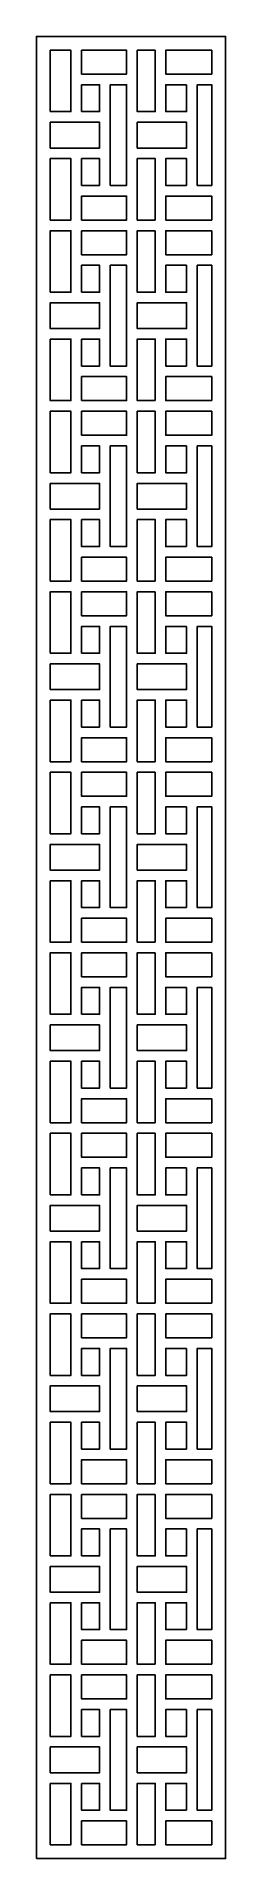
# Model space of a CAD drawing. Extents: x 452 to 727, y 1185 to 3836.
import ezdxf

# ---------------------------------------------------------------- set-up
doc = ezdxf.new("R2010")
doc.units = 0
doc.layers.add('LAYER_01', color=7, linetype='CONTINUOUS')

msp = doc.modelspace()

# ---------------------------------------------------------------- linework, layer by layer
at = {"layer": 'LAYER_01'}
for points in [[(452.4, 1184.9), (727.4, 1184.9), (727.4, 3835.8), (452.4, 3835.8)], [(472.4, 3726.4), (502.6, 3726.4), (502.6, 3815.8), (472.4, 3815.8)], [(518.1, 3815.8), (583.5, 3815.8), (583.5, 3781), (518.1, 3781)], [(625.1, 3815.8), (599, 3815.8), (599, 3726.4), (625.1, 3726.4)], [(707.4, 3815.8), (640.5, 3815.8), (640.5, 3781), (707.4, 3781)], [(518.1, 3726.4), (518.1, 3765.5), (544.2, 3765.5), (544.2, 3726.4)], [(559.7, 3692.2), (559.7, 3765.5), (583.5, 3765.5), (583.5, 3619), (559.7, 3619)], [(670.8, 3765.5), (640.5, 3765.5), (640.5, 3726.4), (670.8, 3726.4)], [(686.2, 3692.2), (686.2, 3765.5), (707.4, 3765.5), (707.4, 3619), (686.2, 3619)], [(472.4, 3692.2), (472.4, 3710.9), (544.2, 3710.9), (544.2, 3673.5), (472.4, 3673.5)], [(599, 3692.2), (599, 3710.9), (670.8, 3710.9), (670.8, 3673.5), (599, 3673.5)], [(472.4, 3658.1), (502.6, 3658.1), (502.6, 3568.6), (472.4, 3568.6)], [(518.1, 3658.1), (518.1, 3619), (544.2, 3619), (544.2, 3658.1)], [(625.1, 3568.6), (599, 3568.6), (599, 3658.1), (625.1, 3658.1)], [(670.8, 3619), (640.5, 3619), (640.5, 3658.1), (670.8, 3658.1)], [(518.1, 3568.6), (583.5, 3568.6), (583.5, 3603.5), (518.1, 3603.5)], [(707.4, 3568.6), (640.5, 3568.6), (640.5, 3603.5), (707.4, 3603.5)], [(472.4, 3463.7), (502.6, 3463.7), (502.6, 3553.2), (472.4, 3553.2)], [(518.1, 3553.2), (583.5, 3553.2), (583.5, 3518.3), (518.1, 3518.3)], [(625.1, 3553.2), (599, 3553.2), (599, 3463.7), (625.1, 3463.7)], [(707.4, 3553.2), (640.5, 3553.2), (640.5, 3518.3), (707.4, 3518.3)], [(518.1, 3463.7), (518.1, 3502.9), (544.2, 3502.9), (544.2, 3463.7)], [(559.7, 3429.6), (559.7, 3502.9), (583.5, 3502.9), (583.5, 3356.3), (559.7, 3356.3)], [(670.8, 3502.9), (640.5, 3502.9), (640.5, 3463.7), (670.8, 3463.7)], [(686.2, 3429.6), (686.2, 3502.9), (707.4, 3502.9), (707.4, 3356.3), (686.2, 3356.3)], [(472.4, 3429.6), (472.4, 3448.3), (544.2, 3448.3), (544.2, 3410.9), (472.4, 3410.9)], [(599, 3429.6), (599, 3448.3), (670.8, 3448.3), (670.8, 3410.9), (599, 3410.9)], [(472.4, 3395.4), (502.6, 3395.4), (502.6, 3306), (472.4, 3306)], [(518.1, 3395.4), (518.1, 3356.3), (544.2, 3356.3), (544.2, 3395.4)], [(625.1, 3306), (599, 3306), (599, 3395.4), (625.1, 3395.4)], [(670.8, 3356.3), (640.5, 3356.3), (640.5, 3395.4), (670.8, 3395.4)], [(518.1, 3306), (583.5, 3306), (583.5, 3340.9), (518.1, 3340.9)], [(707.4, 3306), (640.5, 3306), (640.5, 3340.9), (707.4, 3340.9)], [(472.4, 3201.1), (502.6, 3201.1), (502.6, 3290.5), (472.4, 3290.5)], [(518.1, 3290.5), (583.5, 3290.5), (583.5, 3255.7), (518.1, 3255.7)], [(625.1, 3290.5), (599, 3290.5), (599, 3201.1), (625.1, 3201.1)], [(707.4, 3290.5), (640.5, 3290.5), (640.5, 3255.7), (707.4, 3255.7)], [(518.1, 3201.1), (518.1, 3240.2), (544.2, 3240.2), (544.2, 3201.1)], [(559.7, 3166.9), (559.7, 3240.2), (583.5, 3240.2), (583.5, 3093.7), (559.7, 3093.7)], [(670.8, 3240.2), (640.5, 3240.2), (640.5, 3201.1), (670.8, 3201.1)], [(686.2, 3166.9), (686.2, 3240.2), (707.4, 3240.2), (707.4, 3093.7), (686.2, 3093.7)], [(472.4, 3166.9), (472.4, 3185.6), (544.2, 3185.6), (544.2, 3148.3), (472.4, 3148.3)], [(599, 3166.9), (599, 3185.6), (670.8, 3185.6), (670.8, 3148.3), (599, 3148.3)], [(472.4, 3132.8), (502.6, 3132.8), (502.6, 3043.4), (472.4, 3043.4)], [(518.1, 3132.8), (518.1, 3093.7), (544.2, 3093.7), (544.2, 3132.8)], [(625.1, 3043.4), (599, 3043.4), (599, 3132.8), (625.1, 3132.8)], [(670.8, 3093.7), (640.5, 3093.7), (640.5, 3132.8), (670.8, 3132.8)], [(518.1, 3043.4), (583.5, 3043.4), (583.5, 3078.2), (518.1, 3078.2)], [(707.4, 3043.4), (640.5, 3043.4), (640.5, 3078.2), (707.4, 3078.2)], [(472.4, 2938.5), (502.6, 2938.5), (502.6, 3027.9), (472.4, 3027.9)], [(518.1, 3027.9), (583.5, 3027.9), (583.5, 2993), (518.1, 2993)], [(625.1, 3027.9), (599, 3027.9), (599, 2938.5), (625.1, 2938.5)], [(707.4, 3027.9), (640.5, 3027.9), (640.5, 2993), (707.4, 2993)], [(518.1, 2938.5), (518.1, 2977.6), (544.2, 2977.6), (544.2, 2938.5)], [(559.7, 2904.3), (559.7, 2977.6), (583.5, 2977.6), (583.5, 2831), (559.7, 2831)], [(670.8, 2977.6), (640.5, 2977.6), (640.5, 2938.5), (670.8, 2938.5)], [(686.2, 2904.3), (686.2, 2977.6), (707.4, 2977.6), (707.4, 2831), (686.2, 2831)], [(472.4, 2904.3), (472.4, 2923), (544.2, 2923), (544.2, 2885.6), (472.4, 2885.6)], [(599, 2904.3), (599, 2923), (670.8, 2923), (670.8, 2885.6), (599, 2885.6)], [(472.4, 2870.2), (502.6, 2870.2), (502.6, 2780.7), (472.4, 2780.7)], [(518.1, 2870.2), (518.1, 2831), (544.2, 2831), (544.2, 2870.2)], [(625.1, 2780.7), (599, 2780.7), (599, 2870.2), (625.1, 2870.2)], [(670.8, 2831), (640.5, 2831), (640.5, 2870.2), (670.8, 2870.2)], [(518.1, 2780.7), (583.5, 2780.7), (583.5, 2815.6), (518.1, 2815.6)], [(707.4, 2780.7), (640.5, 2780.7), (640.5, 2815.6), (707.4, 2815.6)], [(472.4, 2675.8), (502.6, 2675.8), (502.6, 2765.3), (472.4, 2765.3)], [(518.1, 2765.3), (583.5, 2765.3), (583.5, 2730.4), (518.1, 2730.4)], [(625.1, 2765.3), (599, 2765.3), (599, 2675.8), (625.1, 2675.8)], [(707.4, 2765.3), (640.5, 2765.3), (640.5, 2730.4), (707.4, 2730.4)], [(518.1, 2675.8), (518.1, 2714.9), (544.2, 2714.9), (544.2, 2675.8)], [(559.7, 2641.7), (559.7, 2714.9), (583.5, 2714.9), (583.5, 2568.4), (559.7, 2568.4)], [(670.8, 2714.9), (640.5, 2714.9), (640.5, 2675.8), (670.8, 2675.8)], [(686.2, 2641.7), (686.2, 2714.9), (707.4, 2714.9), (707.4, 2568.4), (686.2, 2568.4)], [(472.4, 2641.7), (472.4, 2660.4), (544.2, 2660.4), (544.2, 2623), (472.4, 2623)], [(599, 2641.7), (599, 2660.4), (670.8, 2660.4), (670.8, 2623), (599, 2623)], [(472.4, 2607.5), (502.6, 2607.5), (502.6, 2518.1), (472.4, 2518.1)], [(518.1, 2607.5), (518.1, 2568.4), (544.2, 2568.4), (544.2, 2607.5)], [(625.1, 2518.1), (599, 2518.1), (599, 2607.5), (625.1, 2607.5)], [(670.8, 2568.4), (640.5, 2568.4), (640.5, 2607.5), (670.8, 2607.5)], [(518.1, 2518.1), (583.5, 2518.1), (583.5, 2552.9), (518.1, 2552.9)], [(707.4, 2518.1), (640.5, 2518.1), (640.5, 2552.9), (707.4, 2552.9)], [(472.4, 2413.2), (502.6, 2413.2), (502.6, 2502.6), (472.4, 2502.6)], [(518.1, 2502.6), (583.5, 2502.6), (583.5, 2467.8), (518.1, 2467.8)], [(625.1, 2502.6), (599, 2502.6), (599, 2413.2), (625.1, 2413.2)], [(707.4, 2502.6), (640.5, 2502.6), (640.5, 2467.8), (707.4, 2467.8)], [(518.1, 2413.2), (518.1, 2452.3), (544.2, 2452.3), (544.2, 2413.2)], [(559.7, 2379), (559.7, 2452.3), (583.5, 2452.3), (583.5, 2305.8), (559.7, 2305.8)], [(670.8, 2452.3), (640.5, 2452.3), (640.5, 2413.2), (670.8, 2413.2)], [(686.2, 2379), (686.2, 2452.3), (707.4, 2452.3), (707.4, 2305.8), (686.2, 2305.8)], [(472.4, 2379), (472.4, 2397.7), (544.2, 2397.7), (544.2, 2360.3), (472.4, 2360.3)], [(599, 2379), (599, 2397.7), (670.8, 2397.7), (670.8, 2360.3), (599, 2360.3)], [(472.4, 2344.9), (502.6, 2344.9), (502.6, 2255.4), (472.4, 2255.4)], [(518.1, 2344.9), (518.1, 2305.8), (544.2, 2305.8), (544.2, 2344.9)], [(625.1, 2255.4), (599, 2255.4), (599, 2344.9), (625.1, 2344.9)], [(670.8, 2305.8), (640.5, 2305.8), (640.5, 2344.9), (670.8, 2344.9)], [(518.1, 2255.4), (583.5, 2255.4), (583.5, 2290.3), (518.1, 2290.3)], [(707.4, 2255.4), (640.5, 2255.4), (640.5, 2290.3), (707.4, 2290.3)], [(472.4, 2150.5), (502.6, 2150.5), (502.6, 2240), (472.4, 2240)], [(518.1, 2240), (583.5, 2240), (583.5, 2205.1), (518.1, 2205.1)], [(625.1, 2240), (599, 2240), (599, 2150.5), (625.1, 2150.5)], [(707.4, 2240), (640.5, 2240), (640.5, 2205.1), (707.4, 2205.1)], [(518.1, 2150.5), (518.1, 2189.7), (544.2, 2189.7), (544.2, 2150.5)], [(559.7, 2116.4), (559.7, 2189.7), (583.5, 2189.7), (583.5, 2043.1), (559.7, 2043.1)], [(670.8, 2189.7), (640.5, 2189.7), (640.5, 2150.5), (670.8, 2150.5)], [(686.2, 2116.4), (686.2, 2189.7), (707.4, 2189.7), (707.4, 2043.1), (686.2, 2043.1)], [(472.4, 2116.4), (472.4, 2135.1), (544.2, 2135.1), (544.2, 2097.7), (472.4, 2097.7)], [(599, 2116.4), (599, 2135.1), (670.8, 2135.1), (670.8, 2097.7), (599, 2097.7)], [(472.4, 2082.2), (502.6, 2082.2), (502.6, 1992.8), (472.4, 1992.8)], [(518.1, 2082.2), (518.1, 2043.1), (544.2, 2043.1), (544.2, 2082.2)], [(625.1, 1992.8), (599, 1992.8), (599, 2082.2), (625.1, 2082.2)], [(670.8, 2043.1), (640.5, 2043.1), (640.5, 2082.2), (670.8, 2082.2)], [(518.1, 1992.8), (583.5, 1992.8), (583.5, 2027.7), (518.1, 2027.7)], [(707.4, 1992.8), (640.5, 1992.8), (640.5, 2027.7), (707.4, 2027.7)], [(472.4, 1887.9), (502.6, 1887.9), (502.6, 1977.3), (472.4, 1977.3)], [(518.1, 1977.3), (583.5, 1977.3), (583.5, 1942.5), (518.1, 1942.5)], [(625.1, 1977.3), (599, 1977.3), (599, 1887.9), (625.1, 1887.9)], [(707.4, 1977.3), (640.5, 1977.3), (640.5, 1942.5), (707.4, 1942.5)], [(518.1, 1887.9), (518.1, 1927), (544.2, 1927), (544.2, 1887.9)], [(559.7, 1853.8), (559.7, 1927), (583.5, 1927), (583.5, 1780.5), (559.7, 1780.5)], [(670.8, 1927), (640.5, 1927), (640.5, 1887.9), (670.8, 1887.9)], [(686.2, 1853.8), (686.2, 1927), (707.4, 1927), (707.4, 1780.5), (686.2, 1780.5)], [(472.4, 1853.8), (472.4, 1872.4), (544.2, 1872.4), (544.2, 1835.1), (472.4, 1835.1)], [(599, 1853.8), (599, 1872.4), (670.8, 1872.4), (670.8, 1835.1), (599, 1835.1)], [(472.4, 1819.6), (502.6, 1819.6), (502.6, 1730.2), (472.4, 1730.2)], [(518.1, 1819.6), (518.1, 1780.5), (544.2, 1780.5), (544.2, 1819.6)], [(625.1, 1730.2), (599, 1730.2), (599, 1819.6), (625.1, 1819.6)], [(670.8, 1780.5), (640.5, 1780.5), (640.5, 1819.6), (670.8, 1819.6)], [(518.1, 1730.2), (583.5, 1730.2), (583.5, 1765), (518.1, 1765)], [(707.4, 1730.2), (640.5, 1730.2), (640.5, 1765), (707.4, 1765)], [(472.4, 1625.3), (502.6, 1625.3), (502.6, 1714.7), (472.4, 1714.7)], [(518.1, 1714.7), (583.5, 1714.7), (583.5, 1679.8), (518.1, 1679.8)], [(625.1, 1714.7), (599, 1714.7), (599, 1625.3), (625.1, 1625.3)], [(707.4, 1714.7), (640.5, 1714.7), (640.5, 1679.8), (707.4, 1679.8)], [(518.1, 1625.3), (518.1, 1664.4), (544.2, 1664.4), (544.2, 1625.3)], [(559.7, 1591.1), (559.7, 1664.4), (583.5, 1664.4), (583.5, 1517.9), (559.7, 1517.9)], [(670.8, 1664.4), (640.5, 1664.4), (640.5, 1625.3), (670.8, 1625.3)], [(686.2, 1591.1), (686.2, 1664.4), (707.4, 1664.4), (707.4, 1517.9), (686.2, 1517.9)], [(472.4, 1591.1), (472.4, 1609.8), (544.2, 1609.8), (544.2, 1572.4), (472.4, 1572.4)], [(599, 1591.1), (599, 1609.8), (670.8, 1609.8), (670.8, 1572.4), (599, 1572.4)], [(472.4, 1557), (502.6, 1557), (502.6, 1467.5), (472.4, 1467.5)], [(518.1, 1557), (518.1, 1517.9), (544.2, 1517.9), (544.2, 1557)], [(625.1, 1467.5), (599, 1467.5), (599, 1557), (625.1, 1557)], [(670.8, 1517.9), (640.5, 1517.9), (640.5, 1557), (670.8, 1557)], [(518.1, 1467.5), (583.5, 1467.5), (583.5, 1502.4), (518.1, 1502.4)], [(707.4, 1467.5), (640.5, 1467.5), (640.5, 1502.4), (707.4, 1502.4)], [(472.4, 1362.6), (502.6, 1362.6), (502.6, 1452.1), (472.4, 1452.1)], [(518.1, 1452.1), (583.5, 1452.1), (583.5, 1417.2), (518.1, 1417.2)], [(625.1, 1452.1), (599, 1452.1), (599, 1362.6), (625.1, 1362.6)], [(707.4, 1452.1), (640.5, 1452.1), (640.5, 1417.2), (707.4, 1417.2)], [(518.1, 1362.6), (518.1, 1401.7), (544.2, 1401.7), (544.2, 1362.6)], [(559.7, 1328.5), (559.7, 1401.7), (583.5, 1401.7), (583.5, 1255.2), (559.7, 1255.2)], [(670.8, 1401.7), (640.5, 1401.7), (640.5, 1362.6), (670.8, 1362.6)], [(686.2, 1328.5), (686.2, 1401.7), (707.4, 1401.7), (707.4, 1255.2), (686.2, 1255.2)], [(472.4, 1328.5), (472.4, 1347.2), (544.2, 1347.2), (544.2, 1309.8), (472.4, 1309.8)], [(599, 1328.5), (599, 1347.2), (670.8, 1347.2), (670.8, 1309.8), (599, 1309.8)], [(472.4, 1294.3), (502.6, 1294.3), (502.6, 1204.9), (472.4, 1204.9)], [(518.1, 1294.3), (518.1, 1255.2), (544.2, 1255.2), (544.2, 1294.3)], [(625.1, 1204.9), (599, 1204.9), (599, 1294.3), (625.1, 1294.3)], [(670.8, 1255.2), (640.5, 1255.2), (640.5, 1294.3), (670.8, 1294.3)], [(518.1, 1204.9), (583.5, 1204.9), (583.5, 1239.7), (518.1, 1239.7)], [(707.4, 1204.9), (640.5, 1204.9), (640.5, 1239.7), (707.4, 1239.7)]]:
    msp.add_lwpolyline(points, close=True, dxfattribs=at)

doc.saveas('drawing.dxf')
